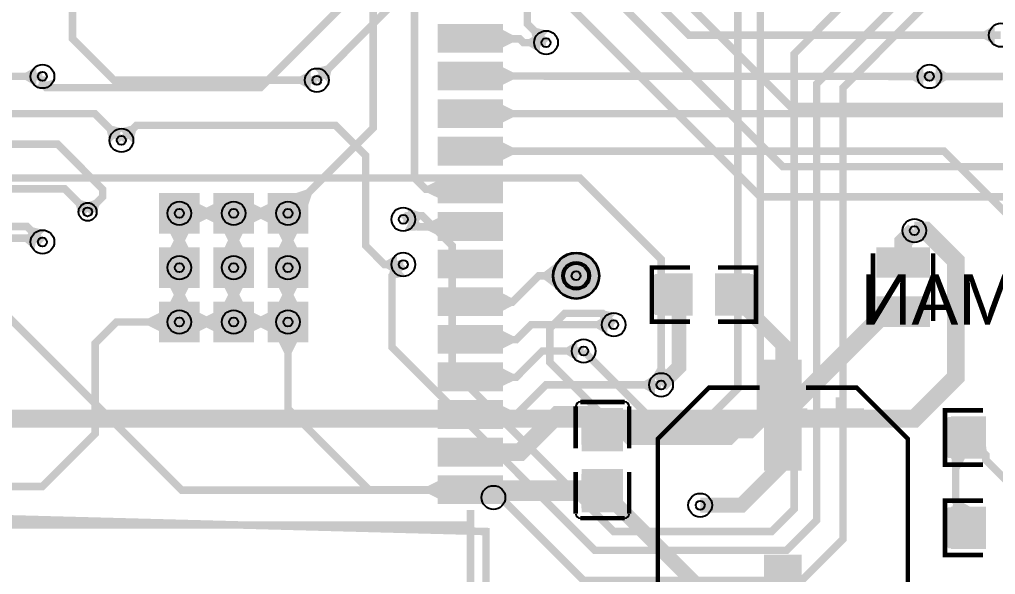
# Model space of a CAD drawing. Header units: millimetres. Extents: x -75 to 77, y -152 to 16.
# Drawn here: x 18.27 to 51.25, y -91.11 to -72.37 of the extents above; entities that cross this region are included whole.
import ezdxf

# ---------------------------------------------------------------- set-up
doc = ezdxf.new("R2010")
doc.units = ezdxf.units.MM
for name, color, linetype, true_color in [('BoardOutLine', 7, 'Continuous', 0xff00ff), ('BottomLayer', 7, 'Continuous', 0x0000ff), ('BottomSolderMaskLayer', 7, 'Continuous', 0xaa00ff), ('Document', 7, 'Continuous', 0xffffff), ('Hole', 7, 'Continuous', 0x222222), ('Inner1', 7, 'Continuous', 0x999966), ('Inner2', 7, 'Continuous', 0x008000), ('Multi-Layer', 7, 'Continuous', 0xc0c0c0), ('TopLayer', 7, 'Continuous', 0xff0000), ('TopPasteMaskLayer', 7, 'Continuous', 0x808080), ('TopSilkLayer', 7, 'Continuous', 0xffcc00), ('TopSolderMaskLayer', 7, 'Continuous', 0x800080)]:
    doc.layers.add(name, color=color, linetype=linetype, true_color=true_color)
doc.styles.get("Standard").update_dxf_attribs({"font": 'arial.ttf'})

msp = doc.modelspace()

# ---------------------------------------------------------------- hatches: boundary and pattern name
at = {"layer": 'BottomSolderMaskLayer'}
msp.add_hatch(color=256, dxfattribs=at).paths.add_polyline_path([(36.297, -81.026, 1), (37.871, -81.026, 1)])
at = {"layer": 'Document'}
for points in [[(43.945, -85.126), (44.194, -85.126), (44.194, -86.122), (43.945, -86.122)], [(43.239, -85.5), (44.899, -85.5), (44.899, -85.749), (43.239, -85.749)]]:
    msp.add_hatch(color=256, dxfattribs=at).paths.add_polyline_path(points)
at = {"layer": 'Inner1'}
for points in [[(31.523, -79.406), (31.372, -78.743), (31.769, -78.867), (31.827, -79.121)], [(30.853, -80.554), (31.333, -81.035), (30.951, -81.116), (30.771, -80.936)], [(37.965, -82.769), (38.445, -82.288), (38.063, -82.206), (37.883, -82.386)], [(40.295, -84.498), (39.615, -84.498), (39.828, -84.138), (40.082, -84.138)]]:
    msp.add_hatch(color=256, dxfattribs=at).paths.add_polyline_path(points)
at = {"layer": 'Inner2'}
for points in [[(35.679, -73.244), (36.159, -72.763), (35.754, -72.659), (35.575, -72.838)], [(28.23, -74.033), (28.71, -74.514), (28.814, -74.108), (28.635, -73.929)], [(49.233, -74.635), (49.233, -73.955), (49.593, -74.168), (49.593, -74.422)], [(18.794, -74.603), (19.439, -74.388), (19.312, -74.631), (19.042, -74.721)], [(21.626, -76.065), (22.106, -76.546), (22.21, -76.14), (22.031, -75.961)], [(20.871, -78.937), (20.504, -78.57), (20.792, -78.47), (20.971, -78.649)], [(18.92, -79.505), (18.769, -80.168), (18.465, -79.883), (18.523, -79.629)], [(31.031, -80.985), (31.031, -80.305), (30.671, -80.518), (30.671, -80.772)]]:
    msp.add_hatch(color=256, dxfattribs=at).paths.add_polyline_path(points)
at = {"layer": 'TopLayer'}
for points in [[(32.461, -73.486), (32.461, -72.536), (34.561, -72.536), (34.561, -73.486)], [(34.561, -72.702), (34.561, -73.337), (34.942, -73.15), (34.942, -72.896)], [(35.857, -73.492), (35.857, -72.812), (35.497, -73.025), (35.497, -73.279)], [(51.224, -73.238), (51.224, -72.558), (50.864, -72.771), (50.864, -73.025)], [(32.461, -74.756), (32.461, -73.806), (34.561, -73.806), (34.561, -74.756)], [(18.841, -73.954), (18.838, -74.634), (18.479, -74.42), (18.48, -74.166)], [(28.11, -74.762), (28.11, -74.082), (27.75, -74.295), (27.75, -74.549)], [(34.561, -73.963), (34.561, -74.598), (34.942, -74.408), (34.942, -74.154)], [(48.812, -73.955), (48.811, -74.635), (48.451, -74.422), (48.452, -74.168)], [(32.461, -76.026), (32.461, -75.076), (34.561, -75.076), (34.561, -76.026)], [(34.561, -75.233), (34.561, -75.868), (34.942, -75.678), (34.942, -75.424)], [(21.328, -76.546), (21.808, -76.065), (21.403, -75.961), (21.224, -76.14)], [(32.461, -77.296), (32.461, -76.346), (34.561, -76.346), (34.561, -77.296)], [(34.561, -76.502), (34.561, -77.137), (34.942, -76.947), (34.942, -76.693)], [(32.461, -78.418), (32.461, -77.783), (32.08, -77.977), (32.08, -78.231)], [(32.461, -78.566), (32.461, -77.616), (34.561, -77.616), (34.561, -78.566)], [(27.562, -78.251), (28.011, -78.7), (28.146, -78.296), (27.966, -78.116)], [(20.644, -78.57), (20.277, -78.937), (20.177, -78.649), (20.356, -78.47)], [(24.341, -78.251), (24.341, -79.581), (23.011, -79.581), (23.011, -78.251)], [(26.176, -78.251), (26.176, -79.581), (24.846, -79.581), (24.846, -78.251)], [(28.011, -78.251), (28.011, -79.581), (26.681, -79.581), (26.681, -78.251)], [(27.255, -78.526), (27.735, -79.007), (27.839, -78.602), (27.66, -78.422)], [(23.887, -79.256), (23.887, -78.576), (24.247, -78.789), (24.247, -79.043)], [(24.341, -78.598), (24.341, -79.233), (24.722, -79.043), (24.722, -78.789)], [(24.846, -79.233), (24.846, -78.598), (24.465, -78.789), (24.465, -79.043)], [(25.3, -79.256), (25.3, -78.576), (24.94, -78.789), (24.94, -79.043)], [(25.722, -79.256), (25.722, -78.576), (26.082, -78.789), (26.082, -79.043)], [(26.176, -78.598), (26.176, -79.233), (26.557, -79.043), (26.557, -78.789)], [(26.681, -79.233), (26.681, -78.598), (26.3, -78.789), (26.3, -79.043)], [(27.135, -79.256), (27.135, -78.576), (26.775, -78.789), (26.775, -79.043)], [(24.016, -79.126), (23.336, -79.126), (23.549, -79.486), (23.803, -79.486)], [(25.851, -79.126), (25.171, -79.126), (25.384, -79.486), (25.638, -79.486)], [(27.686, -79.126), (27.006, -79.126), (27.219, -79.486), (27.473, -79.486)], [(31.583, -78.911), (31.278, -79.519), (31.69, -79.495), (31.81, -79.255)], [(32.461, -79.686), (32.461, -79.051), (32.08, -79.245), (32.08, -79.499)], [(32.461, -79.688), (32.461, -79.053), (32.08, -79.247), (32.08, -79.501)], [(32.461, -79.836), (32.461, -78.886), (34.561, -78.886), (34.561, -79.836)], [(18.661, -79.975), (19.141, -79.494), (18.736, -79.39), (18.557, -79.569)], [(23.993, -79.581), (23.358, -79.581), (23.549, -79.962), (23.803, -79.962)], [(23.358, -80.086), (23.993, -80.086), (23.803, -79.705), (23.549, -79.705)], [(25.829, -79.581), (25.194, -79.581), (25.384, -79.962), (25.638, -79.962)], [(25.194, -80.085), (25.829, -80.085), (25.638, -79.704), (25.384, -79.704)], [(27.663, -79.581), (27.028, -79.581), (27.219, -79.962), (27.473, -79.962)], [(27.028, -80.086), (27.663, -80.086), (27.473, -79.705), (27.219, -79.705)], [(24.341, -80.086), (24.341, -81.416), (23.011, -81.416), (23.011, -80.086)], [(26.176, -80.085), (26.176, -81.415), (24.846, -81.415), (24.846, -80.085)], [(28.011, -80.086), (28.011, -81.416), (26.681, -81.416), (26.681, -80.086)], [(47.273, -81.079), (47.273, -80.079), (48.993, -80.079), (48.993, -81.079)], [(24.016, -80.54), (23.336, -80.54), (23.549, -80.18), (23.803, -80.18)], [(25.851, -80.54), (25.171, -80.54), (25.384, -80.18), (25.638, -80.18)], [(27.686, -80.54), (27.006, -80.54), (27.219, -80.18), (27.473, -80.18)], [(32.461, -81.106), (32.461, -80.156), (34.561, -80.156), (34.561, -81.106)], [(36.683, -81.674), (36.683, -80.378), (35.997, -80.899), (35.997, -81.153)], [(36.873, -81.366), (36.873, -80.686), (36.513, -80.899), (36.513, -81.153)], [(24.016, -80.961), (23.336, -80.961), (23.549, -81.321), (23.803, -81.321)], [(25.851, -80.961), (25.171, -80.961), (25.384, -81.321), (25.638, -81.321)], [(27.686, -80.961), (27.006, -80.961), (27.219, -81.321), (27.473, -81.321)], [(41.002, -82.35), (41.002, -80.973), (39.87, -80.973), (39.87, -82.35)], [(41.802, -82.35), (41.802, -80.973), (42.935, -80.973), (42.935, -82.35)], [(23.993, -81.416), (23.358, -81.416), (23.549, -81.797), (23.803, -81.797)], [(25.829, -81.415), (25.194, -81.415), (25.384, -81.796), (25.638, -81.796)], [(27.663, -81.416), (27.028, -81.416), (27.219, -81.797), (27.473, -81.797)], [(32.461, -82.376), (32.461, -81.426), (34.561, -81.426), (34.561, -82.376)], [(23.358, -81.921), (23.993, -81.921), (23.803, -81.54), (23.549, -81.54)], [(25.194, -81.921), (25.829, -81.921), (25.638, -81.54), (25.384, -81.54)], [(27.028, -81.921), (27.663, -81.921), (27.473, -81.54), (27.219, -81.54)], [(34.561, -81.594), (34.561, -82.229), (34.924, -82.042), (34.925, -81.788)], [(47.273, -82.735), (47.273, -81.735), (48.993, -81.735), (48.993, -82.735)], [(24.341, -81.921), (24.341, -83.251), (23.011, -83.251), (23.011, -81.921)], [(24.016, -82.375), (23.336, -82.375), (23.549, -82.015), (23.803, -82.015)], [(26.176, -81.921), (26.176, -83.251), (24.846, -83.251), (24.846, -81.921)], [(25.851, -82.375), (25.171, -82.375), (25.384, -82.015), (25.638, -82.015)], [(28.011, -81.921), (28.011, -83.251), (26.681, -83.251), (26.681, -81.921)], [(27.686, -82.375), (27.006, -82.375), (27.219, -82.015), (27.473, -82.015)], [(23.011, -82.903), (23.011, -82.268), (22.63, -82.459), (22.63, -82.713)], [(23.465, -82.926), (23.465, -82.246), (23.105, -82.459), (23.105, -82.713)], [(23.887, -82.926), (23.887, -82.246), (24.247, -82.459), (24.247, -82.713)], [(24.341, -82.268), (24.341, -82.903), (24.722, -82.713), (24.722, -82.459)], [(24.846, -82.903), (24.846, -82.268), (24.465, -82.459), (24.465, -82.713)], [(25.3, -82.926), (25.3, -82.246), (24.94, -82.459), (24.94, -82.713)], [(25.722, -82.926), (25.722, -82.246), (26.082, -82.459), (26.082, -82.713)], [(26.176, -82.268), (26.176, -82.903), (26.557, -82.713), (26.557, -82.459)], [(26.681, -82.903), (26.681, -82.268), (26.3, -82.459), (26.3, -82.713)], [(27.135, -82.926), (27.135, -82.246), (26.775, -82.459), (26.775, -82.713)], [(38.143, -83.017), (38.143, -82.337), (37.783, -82.55), (37.783, -82.804)], [(32.461, -83.646), (32.461, -82.696), (34.561, -82.696), (34.561, -83.646)], [(27.686, -82.796), (27.006, -82.796), (27.219, -83.156), (27.473, -83.156)], [(34.561, -82.863), (34.561, -83.498), (34.942, -83.311), (34.942, -83.057)], [(27.663, -83.251), (27.028, -83.251), (27.219, -83.632), (27.473, -83.632)], [(37.127, -83.906), (37.127, -83.226), (36.767, -83.439), (36.767, -83.693)], [(32.461, -84.916), (32.461, -83.966), (34.561, -83.966), (34.561, -84.916)], [(43.439, -87.537), (44.699, -87.537), (44.699, -83.927), (43.439, -83.927)], [(34.561, -84.133), (34.561, -84.768), (34.942, -84.581), (34.942, -84.327)], [(39.745, -85.049), (39.745, -84.369), (39.385, -84.582), (39.385, -84.836)], [(32.461, -86.186), (32.461, -85.236), (34.561, -85.236), (34.561, -86.186)], [(34.561, -85.403), (34.561, -86.038), (34.942, -85.851), (34.942, -85.597)], [(37.298, -86.043), (37.298, -85.514), (36.917, -85.598), (36.917, -85.852)], [(38.648, -86.924), (37.298, -86.924), (37.298, -85.514), (38.648, -85.514)], [(50.908, -87.176), (50.908, -85.799), (49.776, -85.799), (49.776, -87.176)], [(32.461, -87.456), (32.461, -86.506), (34.561, -86.506), (34.561, -87.456)], [(34.561, -86.663), (34.561, -87.298), (34.942, -87.108), (34.942, -86.854)], [(50.908, -86.552), (50.79, -87.176), (50.837, -87.162), (50.956, -86.921)], [(49.776, -87.176), (50.229, -87.176), (50.038, -87.557), (49.784, -87.557)], [(38.648, -87.574), (37.298, -87.574), (37.298, -88.984), (38.648, -88.984)], [(32.461, -88.568), (32.461, -87.933), (32.08, -88.124), (32.08, -88.378)], [(32.461, -88.726), (32.461, -87.776), (34.561, -87.776), (34.561, -88.726)], [(34.561, -87.962), (34.561, -88.597), (34.942, -88.406), (34.942, -88.152)], [(37.298, -87.962), (37.298, -88.597), (36.917, -88.406), (36.917, -88.152)], [(49.794, -88.847), (50.429, -88.847), (50.091, -88.646), (49.821, -88.736)], [(50.908, -88.847), (50.908, -90.224), (49.776, -90.224), (49.776, -88.847)], [(43.439, -90.517), (44.699, -90.517), (44.699, -94.127), (43.439, -94.127)]]:
    msp.add_hatch(color=256, dxfattribs=at).paths.add_polyline_path(points)
at = {"layer": 'TopPasteMaskLayer'}
for points in [[(32.461, -73.486), (32.461, -72.536), (34.561, -72.536), (34.561, -73.486)], [(32.461, -74.756), (32.461, -73.806), (34.561, -73.806), (34.561, -74.756)], [(32.461, -76.026), (32.461, -75.076), (34.561, -75.076), (34.561, -76.026)], [(32.461, -77.296), (32.461, -76.346), (34.561, -76.346), (34.561, -77.296)], [(32.461, -78.566), (32.461, -77.616), (34.561, -77.616), (34.561, -78.566)], [(24.341, -78.251), (24.341, -79.581), (23.011, -79.581), (23.011, -78.251)], [(26.176, -78.251), (26.176, -79.581), (24.846, -79.581), (24.846, -78.251)], [(28.011, -78.251), (28.011, -79.581), (26.681, -79.581), (26.681, -78.251)], [(32.461, -79.836), (32.461, -78.886), (34.561, -78.886), (34.561, -79.836)], [(24.341, -80.086), (24.341, -81.416), (23.011, -81.416), (23.011, -80.086)], [(26.176, -80.085), (26.176, -81.415), (24.846, -81.415), (24.846, -80.085)], [(28.011, -80.086), (28.011, -81.416), (26.681, -81.416), (26.681, -80.086)], [(47.273, -81.079), (47.273, -80.079), (48.993, -80.079), (48.993, -81.079)], [(32.461, -81.106), (32.461, -80.156), (34.561, -80.156), (34.561, -81.106)], [(39.702, -82.301), (39.702, -81.021), (39.752, -80.971), (40.902, -80.971), (40.952, -81.021), (40.957, -81.431), (40.507, -81.431), (40.507, -81.881), (40.947, -81.881), (40.952, -82.301), (40.902, -82.351), (39.752, -82.351)], [(41.852, -82.301), (41.852, -81.881), (42.297, -81.881), (42.297, -81.431), (41.857, -81.431), (41.852, -81.021), (41.902, -80.971), (43.052, -80.971), (43.102, -81.021), (43.102, -82.301), (43.052, -82.351), (41.902, -82.351)], [(32.461, -82.376), (32.461, -81.426), (34.561, -81.426), (34.561, -82.376)], [(47.273, -82.735), (47.273, -81.735), (48.993, -81.735), (48.993, -82.735)], [(24.341, -81.921), (24.341, -83.251), (23.011, -83.251), (23.011, -81.921)], [(26.176, -81.921), (26.176, -83.251), (24.846, -83.251), (24.846, -81.921)], [(28.011, -81.921), (28.011, -83.251), (26.681, -83.251), (26.681, -81.921)], [(32.461, -83.646), (32.461, -82.696), (34.561, -82.696), (34.561, -83.646)], [(32.461, -84.916), (32.461, -83.966), (34.561, -83.966), (34.561, -84.916)], [(43.439, -87.537), (44.699, -87.537), (44.699, -83.927), (43.439, -83.927)], [(32.461, -86.186), (32.461, -85.236), (34.561, -85.236), (34.561, -86.186)], [(38.593, -86.774), (38.173, -86.774), (38.173, -86.329), (37.723, -86.329), (37.723, -86.769), (37.313, -86.774), (37.263, -86.724), (37.263, -85.574), (37.313, -85.524), (38.593, -85.524), (38.643, -85.574), (38.643, -86.724)], [(49.608, -87.127), (49.608, -85.847), (49.658, -85.797), (50.808, -85.797), (50.858, -85.847), (50.863, -86.257), (50.413, -86.257), (50.413, -86.707), (50.853, -86.707), (50.858, -87.127), (50.808, -87.177), (49.658, -87.177)], [(32.461, -87.456), (32.461, -86.506), (34.561, -86.506), (34.561, -87.456)], [(38.593, -88.924), (37.313, -88.924), (37.263, -88.874), (37.263, -87.724), (37.313, -87.674), (37.723, -87.669), (37.723, -88.119), (38.173, -88.119), (38.173, -87.679), (38.593, -87.674), (38.643, -87.724), (38.643, -88.874)], [(32.461, -88.726), (32.461, -87.776), (34.561, -87.776), (34.561, -88.726)], [(50.858, -88.895), (50.858, -89.315), (50.413, -89.315), (50.413, -89.765), (50.853, -89.765), (50.858, -90.175), (50.808, -90.225), (49.658, -90.225), (49.608, -90.175), (49.608, -88.895), (49.658, -88.845), (50.808, -88.845)], [(43.439, -90.517), (44.699, -90.517), (44.699, -94.127), (43.439, -94.127)]]:
    msp.add_hatch(color=256, dxfattribs=at).paths.add_polyline_path(points)
at = {"layer": 'TopSilkLayer'}
for points in [[(45.854, -85.126), (46.103, -85.126), (46.103, -86.122), (45.854, -86.122)], [(45.148, -85.5), (46.808, -85.5), (46.808, -85.749), (45.148, -85.749)]]:
    msp.add_hatch(color=256, dxfattribs=at).paths.add_polyline_path(points)
at = {"layer": 'TopSolderMaskLayer'}
for points in [[(32.405, -73.497), (32.405, -72.524), (34.617, -72.524), (34.617, -73.497)], [(32.405, -74.767), (32.405, -73.794), (34.617, -73.794), (34.617, -74.767)], [(32.405, -76.037), (32.405, -75.064), (34.617, -75.064), (34.617, -76.037)], [(32.405, -77.307), (32.405, -76.334), (34.617, -76.334), (34.617, -77.307)], [(32.405, -78.577), (32.405, -77.604), (34.617, -77.604), (34.617, -78.577)], [(24.366, -78.225), (24.366, -79.606), (22.986, -79.606), (22.986, -78.225)], [(26.201, -78.225), (26.201, -79.606), (24.821, -79.606), (24.821, -78.225)], [(28.036, -78.225), (28.036, -79.606), (26.656, -79.606), (26.656, -78.225)], [(32.405, -79.847), (32.405, -78.874), (34.617, -78.874), (34.617, -79.847)], [(24.366, -80.06), (24.366, -81.441), (22.986, -81.441), (22.986, -80.06)], [(26.202, -80.06), (26.202, -81.441), (24.821, -81.441), (24.821, -80.06)], [(28.036, -80.06), (28.036, -81.441), (26.656, -81.441), (26.656, -80.06)], [(47.229, -81.094), (47.229, -80.064), (49.037, -80.064), (49.037, -81.094)], [(32.405, -81.117), (32.405, -80.144), (34.617, -80.144), (34.617, -81.117)], [(36.297, -81.026, 1), (37.871, -81.026, 1)], [(41.027, -82.375), (41.027, -80.947), (39.844, -80.947), (39.844, -82.375)], [(41.777, -82.375), (41.777, -80.947), (42.96, -80.947), (42.96, -82.375)], [(32.405, -82.387), (32.405, -81.414), (34.617, -81.414), (34.617, -82.387)], [(47.229, -82.75), (47.229, -81.72), (49.037, -81.72), (49.037, -82.75)], [(24.366, -81.895), (24.366, -83.276), (22.986, -83.276), (22.986, -81.895)], [(26.201, -81.895), (26.201, -83.276), (24.821, -83.276), (24.821, -81.895)], [(28.036, -81.895), (28.036, -83.276), (26.656, -83.276), (26.656, -81.895)], [(32.405, -83.657), (32.405, -82.684), (34.617, -82.684), (34.617, -83.657)], [(32.405, -84.927), (32.405, -83.954), (34.617, -83.954), (34.617, -84.927)], [(43.43, -87.61), (44.708, -87.61), (44.708, -83.854), (43.43, -83.854)], [(32.405, -86.197), (32.405, -85.224), (34.617, -85.224), (34.617, -86.197)], [(38.672, -86.951), (37.274, -86.951), (37.274, -85.488), (38.672, -85.488)], [(50.934, -87.201), (50.934, -85.773), (49.75, -85.773), (49.75, -87.201)], [(32.405, -87.467), (32.405, -86.494), (34.617, -86.494), (34.617, -87.467)], [(38.672, -87.548), (37.274, -87.548), (37.274, -89.011), (38.672, -89.011)], [(32.405, -88.737), (32.405, -87.764), (34.617, -87.764), (34.617, -88.737)], [(50.934, -88.821), (50.934, -90.249), (49.75, -90.249), (49.75, -88.821)], [(43.43, -90.444), (44.708, -90.444), (44.708, -94.2), (43.43, -94.2)]]:
    msp.add_hatch(color=256, dxfattribs=at).paths.add_polyline_path(points)

# ---------------------------------------------------------------- linework, layer by layer
at = {"layer": 'BoardOutLine', "const_width": 0.254}
msp.add_lwpolyline([(-74.422, 6.985), (76.454, 7.112), (76.454, -103.378), (34.036, -103.378), (34.036, -89.662), (14.986, -89.154), (14.986, -103.378), (-34.036, -103.378), (-34.163, -147.955), (-74.295, -147.828), (-74.422, 6.985)], close=True, dxfattribs=at)
at = {"layer": 'BottomLayer', "const_width": 0.6}
msp.add_lwpolyline([(-48.425, -73.762), (-36.335, -85.852), (48.514, -85.852), (49.911, -84.455), (49.911, -80.518), (48.895, -79.502), (48.514, -79.502)], dxfattribs=at)
at = {"layer": 'BottomSolderMaskLayer'}
for radius in [0.787, 0.472]:
    msp.add_circle((37.084, -81.026), radius, dxfattribs=at)
at = {"layer": 'Document'}
msp.add_circle((34.29, -88.513), 0.4, dxfattribs=at)
at = {"layer": 'Hole'}
for centre in [(36.068, -73.152), (19.05, -74.295), (49.022, -74.295), (28.321, -74.422), (21.717, -76.454), (20.574, -78.867), (23.676, -78.916), (25.511, -78.916), (27.346, -78.916), (31.242, -79.121), (48.514, -79.502), (19.05, -79.883), (23.676, -80.751), (25.511, -80.75), (27.346, -80.751), (31.242, -80.645), (37.084, -81.026), (23.676, -82.586), (25.511, -82.586), (27.346, -82.586), (38.354, -82.677), (37.338, -83.566), (39.955, -84.709), (41.275, -88.773)]:
    msp.add_circle(centre, 0.152, dxfattribs=at)
at = {"layer": 'Inner1', "const_width": 0.254}
for points in [[(31.242, -79.121), (31.369, -78.994), (31.877, -78.994), (32.893, -80.01), (32.893, -84.201), (38.354, -89.662), (43.688, -89.662), (44.45, -88.9), (44.45, -73.533), (50.673, -67.31), (53.213, -67.31), (53.213, -57.912), (58.039, -53.086), (72.39, -53.086), (73.66, -51.816), (73.66, -44.196), (71.755, -42.291), (71.755, -23.368), (69.85, -21.463), (-25.527, -21.463), (-27.074, -19.916), (-27.074, -14.796)], [(31.242, -80.645), (30.861, -81.026), (30.861, -83.439), (37.719, -90.297), (44.196, -90.297), (45.212, -89.281), (45.212, -74.549), (51.308, -68.453), (53.721, -68.453), (55.245, -66.929), (55.245, -57.15), (57.785, -54.61), (72.517, -54.61), (74.422, -52.705), (74.422, -43.561), (72.517, -41.656), (72.517, -22.86), (70.231, -20.574), (-23.495, -20.574), (-24.534, -19.535), (-24.534, -14.796)], [(17.399, -81.915), (23.749, -88.265), (34.29, -88.265), (37.338, -91.313), (44.704, -91.313), (46.101, -89.916), (46.101, -74.676), (51.435, -69.342), (53.975, -69.342), (56.007, -67.31), (56.007, -57.531), (57.785, -55.753), (73.152, -55.753), (75.057, -53.848), (75.057, -43.053), (73.279, -41.275), (73.279, -22.606), (70.739, -20.066), (4.445, -20.066), (2.897, -18.518), (2.897, -14.732)], [(38.354, -82.677), (37.973, -82.296), (36.703, -82.296), (36.195, -82.804), (36.195, -83.947), (38.862, -86.614), (42.291, -86.614), (43.307, -85.598), (43.307, -71.501), (49.784, -65.024), (51.054, -65.024), (52.07, -64.008), (52.07, -60.071), (50.229, -58.23), (50.229, -46.927), (52.197, -44.958), (68.707, -44.958), (70.739, -42.926), (70.739, -26.162), (67.564, -22.987), (-42.799, -22.987)], [(37.338, -83.566), (39.624, -85.852), (41.529, -85.852), (42.545, -84.836), (42.545, -71.374), (49.022, -64.897), (49.022, -46.355), (51.181, -44.196), (68.453, -44.196), (70.104, -42.545), (70.104, -26.67), (67.31, -23.876), (-42.068, -23.876), (-42.672, -24.48), (-42.672, -25.908)], [(9.652, -78.994), (10.922, -77.724), (37.211, -77.724), (39.955, -80.468), (39.955, -84.709)]]:
    msp.add_lwpolyline(points, dxfattribs=at)
at = {"layer": 'Inner2', "const_width": 0.254}
for points in [[(28.321, -74.422), (33.528, -69.215), (38.227, -69.215), (44.323, -75.311), (68.58, -75.311), (72.771, -71.12), (72.771, -54.102), (71.628, -52.959), (69.469, -52.959), (68.453, -51.943), (68.453, -45.466), (72.644, -41.275), (72.644, -21.59), (70.739, -19.685), (43.434, -19.685), (41.633, -17.884), (41.633, -14.796)], [(49.022, -74.295), (68.199, -74.295), (71.755, -70.739), (71.755, -54.991), (70.866, -54.102), (68.707, -54.102), (67.564, -52.959), (67.564, -44.958), (71.755, -40.767), (71.755, -22.225), (70.358, -20.828), (42.291, -20.828), (39.092, -17.629), (39.092, -14.796)], [(36.068, -73.152), (35.433, -72.517), (35.433, -71.374), (36.068, -70.739), (37.465, -70.739), (44.069, -77.343), (68.961, -77.343), (74.676, -71.628), (74.676, -19.304), (73.406, -18.034), (69.469, -18.034), (68.453, -17.018), (68.453, -14.986)], [(36.703, -71.755), (43.307, -78.359), (69.342, -78.359), (75.565, -72.136), (75.565, -18.034), (74.549, -17.018), (71.501, -17.018), (70.993, -16.51), (70.993, -14.986)], [(18.796, -46.228), (18.796, -46.228), (27.178, -54.61), (48.26, -54.61), (53.213, -59.563), (53.213, -63.246), (57.15, -67.183), (66.675, -67.183), (68.199, -68.707), (68.199, -71.374), (67.183, -72.39), (53.34, -72.39), (52.451, -71.501), (43.053, -71.501), (40.132, -68.58), (32.512, -68.58), (26.416, -74.676), (19.177, -74.676), (19.05, -74.549), (19.05, -74.295)], [(12.954, -74.041), (12.954, -73.406), (12.446, -72.898), (11.049, -72.898), (10.033, -73.914), (10.033, -75.438), (14.351, -79.756), (18.923, -79.756), (19.05, -79.883)], [(12.192, -74.93), (12.192, -75.184), (13.589, -76.581), (19.558, -76.581), (21.082, -78.105), (21.082, -78.359), (20.574, -78.867)], [(31.242, -80.645), (30.607, -80.645), (29.972, -80.01), (29.972, -76.962), (28.956, -75.946), (22.225, -75.946), (21.717, -76.454)]]:
    msp.add_lwpolyline(points, dxfattribs=at)
at = {"layer": 'Multi-Layer'}
for centre, radius in [((51.435, -72.898), 0.4), ((36.068, -73.152), 0.4), ((19.05, -74.295), 0.4), ((28.321, -74.422), 0.4), ((49.022, -74.295), 0.4), ((21.717, -76.454), 0.4), ((20.574, -78.867), 0.305), ((23.676, -78.916), 0.4), ((25.511, -78.916), 0.4), ((27.346, -78.916), 0.4), ((31.242, -79.121), 0.4), ((48.514, -79.502), 0.4), ((19.05, -79.883), 0.4), ((23.676, -80.751), 0.4), ((25.511, -80.75), 0.4), ((27.346, -80.751), 0.4), ((31.242, -80.645), 0.4), ((37.084, -81.026), 0.762), ((37.084, -81.026), 0.457), ((37.084, -81.026), 0.4), ((23.676, -82.586), 0.4), ((25.511, -82.586), 0.4), ((27.346, -82.586), 0.4), ((38.354, -82.677), 0.4), ((37.338, -83.566), 0.4), ((39.955, -84.709), 0.4), ((41.275, -88.773), 0.4)]:
    msp.add_circle(centre, radius, dxfattribs=at)
at = {"layer": 'TopLayer'}
for points, const_width in [([(33.51, -78.09), (32.004, -78.105), (31.623, -77.724), (31.623, -70.358), (33.02, -68.961), (36.957, -68.961), (40.894, -72.898), (51.435, -72.898)], 0.254), ([(20.066, -70.246), (20.066, -73.025), (21.463, -74.422), (28.321, -74.422)], 0.254), ([(27.346, -78.916), (30.226, -76.036), (30.226, -70.246)], 0.254), ([(33.51, -73.01), (35.179, -73.025), (35.306, -73.152), (36.068, -73.152)], 0.254), ([(15.512, -74.28), (19.05, -74.295)], 0.254), ([(33.51, -74.28), (49.022, -74.295)], 0.254), ([(33.511, -75.551), (55.064, -75.551), (55.685, -74.93)], 0.254), ([(15.511, -75.551), (20.814, -75.551), (21.717, -76.454)], 0.254), ([(52.273, -86.487), (52.273, -79.578), (49.515, -76.82), (33.51, -76.82)], 0.254), ([(15.511, -78.091), (19.798, -78.091), (20.574, -78.867)], 0.254), ([(23.676, -80.751), (23.676, -78.916)], 0.254), ([(23.676, -78.916), (25.511, -78.916)], 0.254), ([(25.511, -78.916), (27.346, -78.916)], 0.254), ([(25.511, -80.75), (25.511, -78.916)], 0.254), ([(27.346, -78.916), (27.346, -80.751)], 0.254), ([(33.51, -79.36), (31.75, -79.375), (31.496, -79.121), (31.242, -79.121)], 0.254), ([(15.512, -79.36), (18.527, -79.36), (19.05, -79.883)], 0.254), ([(33.51, -79.36), (32.004, -79.375)], 0.254), ([(48.133, -80.579), (48.133, -79.883), (48.514, -79.502)], 0.6), ([(23.676, -82.586), (23.676, -80.751)], 0.254), ([(25.511, -82.586), (25.511, -80.75)], 0.254), ([(27.346, -80.751), (27.346, -82.586)], 0.254), ([(33.51, -81.9), (34.925, -81.915), (35.814, -81.026), (37.084, -81.026)], 0.254), ([(39.955, -84.709), (40.563, -84.102), (40.563, -81.788)], 0.5), ([(42.495, -81.788), (44.069, -83.362), (44.069, -85.732)], 0.5), ([(44.069, -85.732), (47.566, -82.235), (48.133, -82.235)], 0.6), ([(15.511, -88.251), (15.624, -88.138), (19.05, -88.138), (20.828, -86.36), (20.828, -83.312), (21.554, -82.586), (23.676, -82.586)], 0.254), ([(25.511, -82.586), (23.676, -82.586)], 0.254), ([(27.346, -82.586), (25.511, -82.586)], 0.254), ([(33.511, -88.251), (30.085, -88.251), (27.346, -85.512), (27.346, -82.586)], 0.254), ([(33.51, -83.17), (35.052, -83.185), (35.56, -82.677), (38.354, -82.677)], 0.254), ([(33.51, -84.44), (35.052, -84.455), (35.941, -83.566), (37.338, -83.566)], 0.254), ([(33.51, -85.71), (35.052, -85.725), (36.068, -84.709), (39.954, -84.709)], 0.254), ([(37.973, -86.219), (37.479, -85.725), (36.449, -85.725), (35.194, -86.981), (33.511, -86.981)], 0.6), ([(37.973, -86.219), (42.926, -86.219), (43.413, -85.732), (44.069, -85.732)], 0.6), ([(41.275, -88.773), (42.672, -88.773), (44.069, -87.376), (44.069, -85.732)], 0.5), ([(50.342, -86.487), (49.911, -86.918), (49.911, -88.646), (50.342, -89.077), (50.342, -89.535)], 0.254), ([(50.342, -86.487), (50.927, -87.072), (50.927, -87.249), (51.562, -87.884), (54.864, -87.884), (55.946, -86.802), (55.946, -86.467)], 0.254), ([(33.511, -88.251), (33.539, -88.279), (37.973, -88.279)], 0.7), ([(44.069, -92.322), (42.016, -92.322), (37.973, -88.279)], 0.5)]:
    msp.add_lwpolyline(points, dxfattribs=dict(at, const_width=const_width))
at = {"layer": 'TopSilkLayer'}
for points, const_width in [([(47.117, -82.55), (47.117, -80.264)], 0.152), ([(49.149, -80.264), (49.149, -82.55)], 0.152), ([(40.926, -82.578), (39.641, -82.578), (39.641, -80.744), (40.926, -80.744)], 0.152), ([(41.878, -82.578), (43.163, -82.578), (43.163, -80.744), (41.878, -80.744)], 0.152), ([(43.287, -93.253), (39.843, -93.253), (39.843, -86.537), (41.579, -84.801), (43.287, -84.801)], 0.152), ([(44.851, -93.253), (48.295, -93.253), (48.295, -86.537), (46.559, -84.801), (44.851, -84.801)], 0.152), ([(37.069, -85.438), (37.069, -86.848)], 0.152), ([(38.724, -85.286), (37.222, -85.286)], 0.152), ([(38.877, -86.848), (38.877, -85.438)], 0.152), ([(50.832, -87.404), (49.547, -87.404), (49.547, -85.57), (50.832, -85.57)], 0.152), ([(37.069, -89.06), (37.069, -87.65)], 0.152), ([(38.877, -87.65), (38.877, -89.06)], 0.152), ([(50.832, -88.618), (49.547, -88.618), (49.547, -90.452), (50.832, -90.452)], 0.152), ([(33.511, -89.441), (33.511, -88.932)], 0.254), ([(15.511, -89.441), (33.511, -89.441)], 0.254), ([(33.511, -95.725), (33.511, -89.275)], 0.254), ([(38.724, -89.213), (37.222, -89.213)], 0.152)]:
    msp.add_lwpolyline(points, dxfattribs=dict(at, const_width=const_width))
for centre, start, end in [((37.222, -85.438), 90, 180), ((38.724, -85.438), 0, 90), ((37.222, -89.06), 180, 270), ((38.724, -89.06), 270, 0)]:
    msp.add_arc(centre, 0.152, start, end, dxfattribs=at)
at = {"layer": 'TopSolderMaskLayer'}
for radius in [0.787, 0.472]:
    msp.add_circle((37.084, -81.026), radius, dxfattribs=at)

# ---------------------------------------------------------------- texts
at = {"layer": 'BottomSilkLayer', "text_generation_flag": 2}
msp.add_text('DIGITALMAN', height=1.7, dxfattribs=at).set_placement((61.214, -82.677))

doc.saveas('drawing.dxf')
